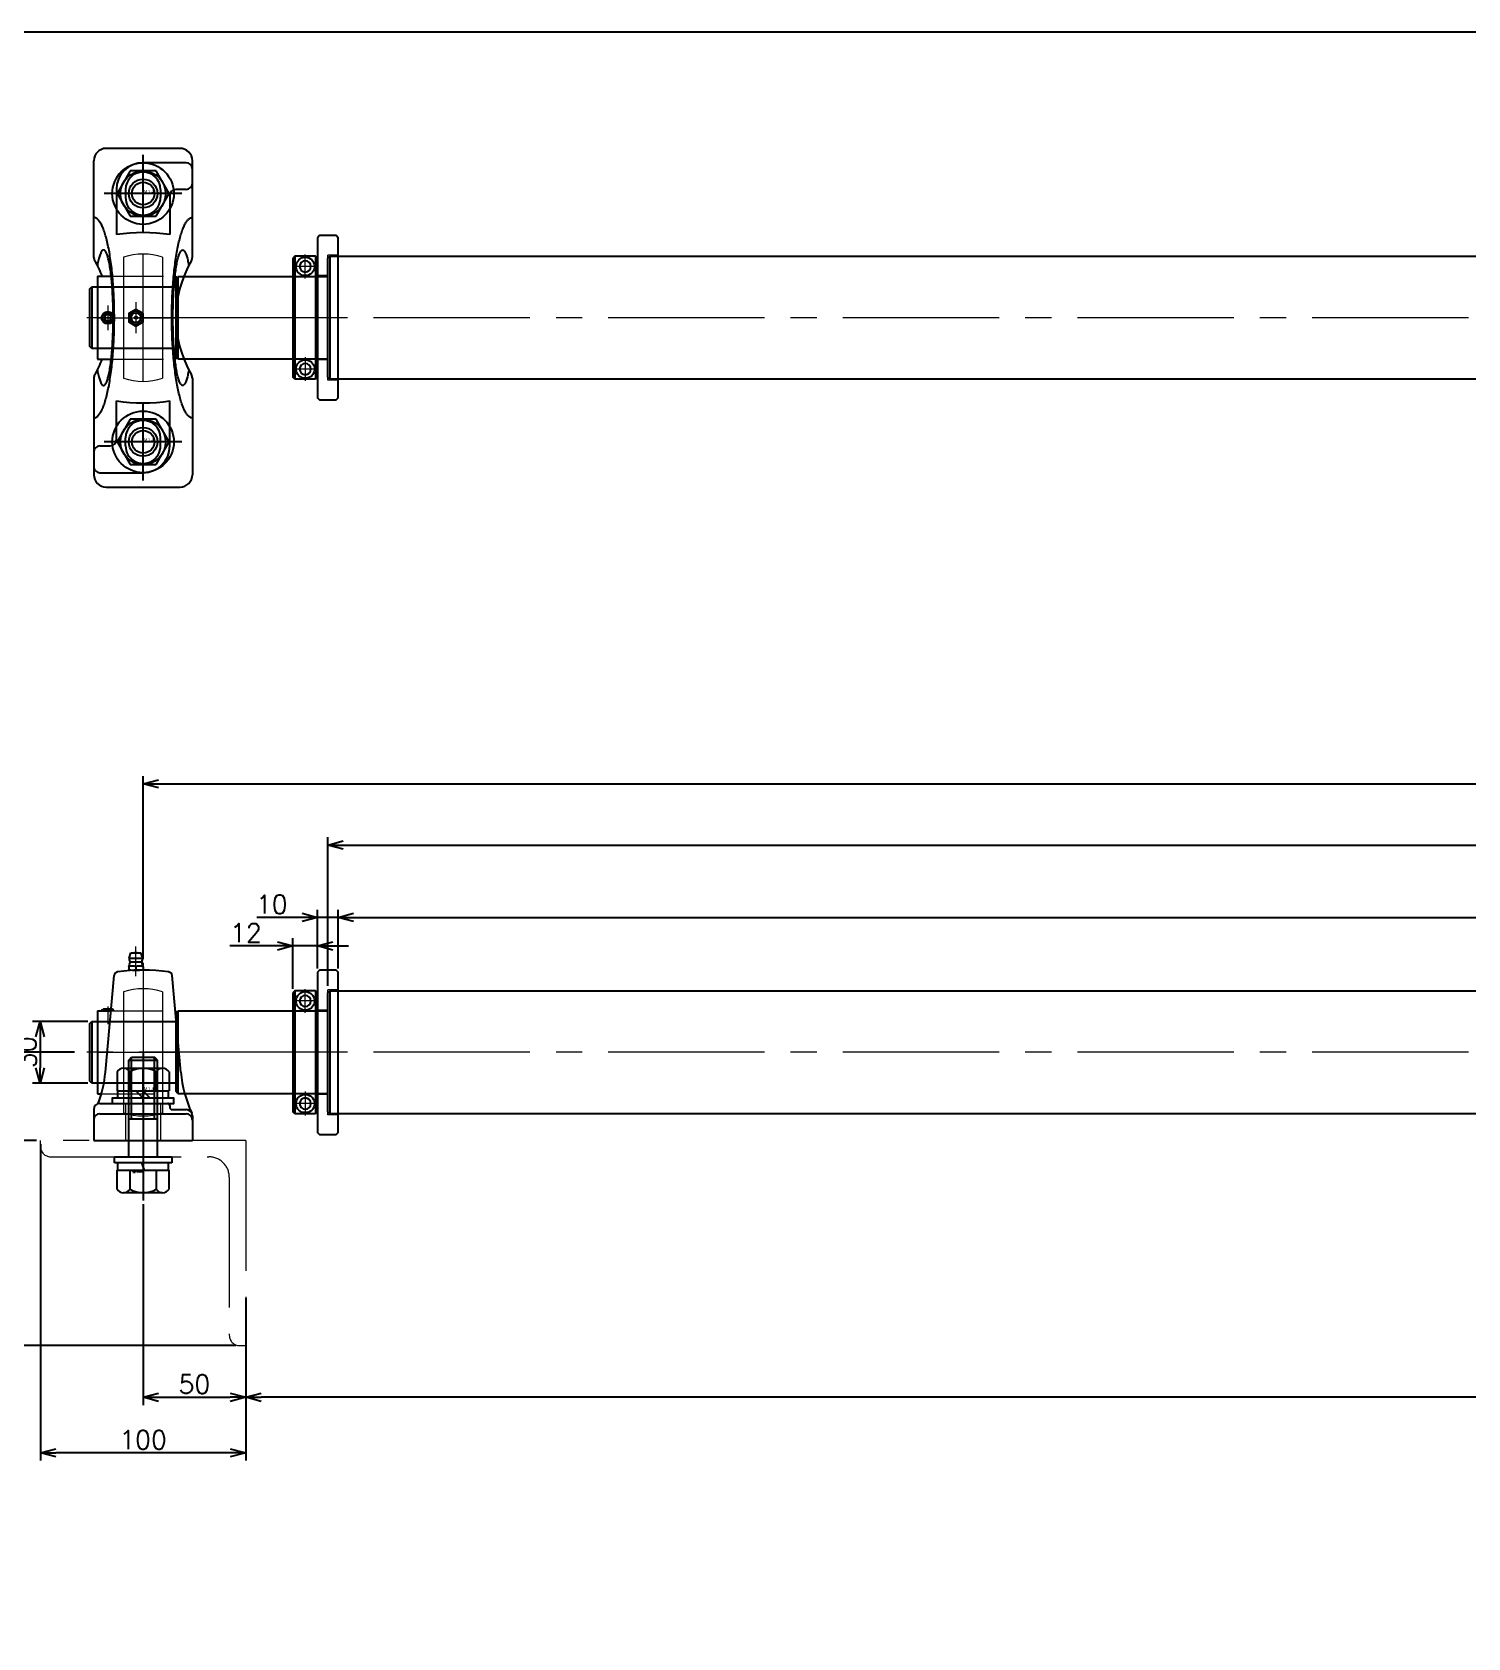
# Model space of a CAD drawing. Header units: millimetres. Extents: x -8731 to 85711, y -14522 to 31379.
# Drawn here: x 37722 to 38421, y -6453 to -5671 of the extents above; entities that cross this region are included whole.
import ezdxf

# ---------------------------------------------------------------- set-up
doc = ezdxf.new("R2010")
doc.units = ezdxf.units.MM
doc.header["$LTSCALE"] = 4
doc.header["$PDMODE"] = 99
doc.header["$PDSIZE"] = 1
for name, pattern in [('CENTER2', [28.575, 19.05, -3.175, 3.175, -3.175]), ('HIDDEN', [9.525, 6.35, -3.175]), ('PHANTOM2', [31.75, 15.875, -3.175, 3.175, -3.175, 3.175, -3.175])]:
    doc.linetypes.add(name, pattern=pattern)
for name, color, linetype, lineweight in [('04_HIDDEN', 2, 'HIDDEN', 13), ('05_CENTER', 4, 'CENTER2', 13), ('06_PHANTOM', 2, 'PHANTOM2', 13), ('08_DIM', 3, 'Continuous', 13)]:
    doc.layers.add(name, color=color, linetype=linetype, lineweight=lineweight)
doc.layers.add('10_DRAFT', color=8, linetype='Continuous', lineweight=0, plot=False)
doc.styles.add('KANJI0', font='txt.shx', dxfattribs={"width": 0.9, "height": 30, "bigfont": 'bigfont'})
doc.styles.add('KSS_TXT', font='txt.shx', dxfattribs={"bigfont": 'extfont2.shx'})
doc.dimstyles.new('KSS_DIM', dxfattribs={"dimscale": 3, "dimtxt": 3, "dimasz": 2.5, "dimexe": 1.25, "dimexo": 0.625, "dimtad": 1, "dimdsep": 46, "dimtxsty": 'KSS_TXT', "dimblk": 'OPEN30', "dimcen": 0, "dimazin": 2, "dimtfac": 0.75, "dimtmove": 0, "dimatfit": 3, "dimldrblk": 'OPEN30', "dimfxl": 1, "dimtolj": 1, "dimarcsym": 0})

# ---------------------------------------------------------------- blocks, each defined once
blk = doc.blocks.new('_Open30')
at = {"color": 0, "linetype": 'ByBlock', "lineweight": -2}
for p, q in [((-1, 0.27), (0, 0)), ((0, 0), (-1, -0.27)), ((0, 0), (-1, 0))]:
    blk.add_line(p, q, dxfattribs=at)
blk = doc.blocks.new('*D1584')
at = {"layer": '08_DIM', "color": 0, "lineweight": -2, "transparency": 16777216}
for p, q in [((37724.26, -6210.65), (37698.3, -6210.65)), ((37702.05, -6218.15), (37702.05, -6303.15)), ((37821.26, -6310.65), (37698.3, -6310.65))]:
    blk.add_line(p, q, dxfattribs=at)
at = {"layer": 'Defpoints', "color": 0, "transparency": 16777216}
for p in [(37726.13, -6210.65), (37702.05, -6310.65), (37823.13, -6310.65)]:
    blk.add_point(p, dxfattribs=at)
at = {"layer": '08_DIM', "color": 0, "lineweight": -2, "transparency": 16777216, "xscale": 7.5, "yscale": 7.5, "zscale": 7.5}
for p, rotation in [((37702.05, -6210.65), 90), ((37702.05, -6310.65), 270)]:
    blk.add_blockref('_Open30', p, dxfattribs=dict(at, rotation=rotation))
at = {"layer": '08_DIM', "color": 0, "transparency": 16777216, "insert": (37695.67, -6260.65), "char_height": 9, "attachment_point": 5, "rotation": 90, "style": 'KSS_TXT'}
blk.add_mtext('\\A1;100', dxfattribs=at)
blk = doc.blocks.new('A$C62180693_1_1_1')
at = {"color": 0}
blk.add_lwpolyline([(10, 39), (10, -39), (9, -40), (1, -40), (0, -39), (0, 39), (1, 40), (9, 40)], close=True, dxfattribs=at)
at = {"layer": '04_HIDDEN'}
for p, q in [((0, 30.5), (5, 30.5)), ((5, -30.5), (5, 30.5)), ((5, 20.5), (10, 20.5)), ((5, -20.5), (10, -20.5)), ((0, -30.5), (5, -30.5))]:
    blk.add_line(p, q, dxfattribs=at)
at = {"layer": '10_DRAFT'}
blk.add_line((0, 0), (10, 0), dxfattribs=at)
blk = doc.blocks.new('A$C10D23A00_1_1_1')
for p, q in [((-959, 30), (-959, -30)), ((-1033, 20), (-1033, -20)), ((-1075, 15), (-1075, -15))]:
    blk.add_line(p, q)
at = {"color": 0}
for p, q in [((-1034, 19), (-1033, 20)), ((-1034, 19), (-1034, -19)), ((-960, 20), (-1033, 20)), ((-1076, 14), (-1075, 15)), ((-1076, -14), (-1076, 14)), ((-1075, 15), (-1034, 15)), ((-1075, -15), (-1076, -14)), ((-1034, -15), (-1075, -15)), ((-1033, -20), (-1034, -19)), ((-1033, -20), (-960, -20))]:
    blk.add_line(p, q, dxfattribs=at)
for points in [[(-959, -30), (-959, -30), (-960, -29), (-960, 29), (-959, 30), (-959, 30)], [(-959, 30), (959, 30)], [(959, -30), (-959, -30)]]:
    blk.add_lwpolyline(points, dxfattribs=at)
at = {"layer": '05_CENTER'}
blk.add_line((1081.54, 0), (-1081.54, 0), dxfattribs=at)
blk = doc.blocks.new('*D1970')
at = {"layer": '08_DIM', "color": 0, "lineweight": -2, "transparency": 16777216}
for p, q in [((37742.72, -6167.75), (37698.3, -6167.75)), ((37702.05, -6175.25), (37702.05, -6203.15)), ((37724.26, -6210.65), (37698.3, -6210.65))]:
    blk.add_line(p, q, dxfattribs=at)
at = {"layer": 'Defpoints', "color": 0, "transparency": 16777216}
for p in [(37744.59, -6167.75), (37702.05, -6210.65), (37726.13, -6210.65)]:
    blk.add_point(p, dxfattribs=at)
at = {"layer": '08_DIM', "color": 0, "lineweight": -2, "transparency": 16777216, "xscale": 7.5, "yscale": 7.5, "zscale": 7.5}
for p, rotation in [((37702.05, -6167.75), 90), ((37702.05, -6210.65), 270)]:
    blk.add_blockref('_Open30', p, dxfattribs=dict(at, rotation=rotation))
at = {"layer": '08_DIM', "color": 0, "transparency": 16777216, "insert": (37695.67, -6189.2), "char_height": 9, "attachment_point": 5, "rotation": 90, "style": 'KSS_TXT'}
blk.add_mtext('\\A1;42.9', dxfattribs=at)
blk = doc.blocks.new('M14Nv_1_1_1')
at = {"color": 0, "linetype": 'CENTER2'}
for p, q in [((0, -18.89), (0, 18.89)), ((18.89, 0), (-18.89, 0))]:
    blk.add_line(p, q, dxfattribs=at)
at = {"color": 0}
for p, q in [((-6.35, 11), (-12.7, 0)), ((6.35, 11), (-6.35, 11)), ((12.7, 0), (6.35, 11)), ((-12.7, 0), (-6.35, -11)), ((6.35, -11), (12.7, 0)), ((-6.35, -11), (6.35, -11))]:
    blk.add_line(p, q, dxfattribs=at)
for radius in [15, 11, 7, 5.5]:
    blk.add_circle((0, 0), radius, dxfattribs=at)
at = {"layer": '10_DRAFT', "ltscale": 3, "style": 'KANJI0', "width": 0.82}
blk.add_text('Ｍ１４', height=1.5, dxfattribs=at).set_placement((0.39, 0.1))
blk = doc.blocks.new('*D1972')
at = {"layer": '08_DIM', "color": 0, "lineweight": -2, "transparency": 16777216}
for p, q in [((37749.26, -6152.75), (37722.22, -6152.75)), ((37725.97, -6160.25), (37725.97, -6175.25)), ((37749.26, -6182.75), (37722.22, -6182.75))]:
    blk.add_line(p, q, dxfattribs=at)
at = {"layer": 'Defpoints', "color": 0, "transparency": 16777216}
for p in [(37751.13, -6152.75), (37725.97, -6182.75), (37751.13, -6182.75)]:
    blk.add_point(p, dxfattribs=at)
at = {"layer": '08_DIM', "color": 0, "lineweight": -2, "transparency": 16777216, "xscale": 7.5, "yscale": 7.5, "zscale": 7.5}
for p, rotation in [((37725.97, -6152.75), 90), ((37725.97, -6182.75), 270)]:
    blk.add_blockref('_Open30', p, dxfattribs=dict(at, rotation=rotation))
at = {"layer": '08_DIM', "color": 0, "transparency": 16777216, "insert": (37719.6, -6167.75), "char_height": 9, "attachment_point": 5, "rotation": 90, "style": 'KSS_TXT'}
blk.add_mtext('\\A1;30', dxfattribs=at)
blk = doc.blocks.new('*D1988')
at = {"layer": '08_DIM', "color": 0, "lineweight": -2, "transparency": 16777216}
for p, q in [((37776.13, -6241.77), (37776.13, -6339.6)), ((37826.13, -6312.52), (37826.13, -6339.6)), ((37783.63, -6335.85), (37818.63, -6335.85))]:
    blk.add_line(p, q, dxfattribs=at)
at = {"layer": 'Defpoints', "color": 0, "transparency": 16777216}
for p in [(37776.13, -6239.89), (37826.13, -6310.65), (37826.13, -6335.85)]:
    blk.add_point(p, dxfattribs=at)
at = {"layer": '08_DIM', "color": 0, "lineweight": -2, "transparency": 16777216, "xscale": 7.5, "yscale": 7.5, "zscale": 7.5, "rotation": 180}
blk.add_blockref('_Open30', (37776.13, -6335.85), dxfattribs=at)
at = {"layer": '08_DIM', "color": 0, "lineweight": -2, "transparency": 16777216, "xscale": 7.5, "yscale": 7.5, "zscale": 7.5}
blk.add_blockref('_Open30', (37826.13, -6335.85), dxfattribs=at)
at = {"layer": '08_DIM', "color": 0, "transparency": 16777216, "insert": (37801.13, -6329.47), "char_height": 9, "attachment_point": 5, "style": 'KSS_TXT'}
blk.add_mtext('\\A1;50', dxfattribs=at)
blk = doc.blocks.new('*D1989')
at = {"layer": '08_DIM', "color": 0, "lineweight": -2, "transparency": 16777216}
for p, q in [((37726.13, -6212.52), (37726.13, -6366.65)), ((37826.13, -6312.52), (37826.13, -6366.65)), ((37818.63, -6362.9), (37733.63, -6362.9))]:
    blk.add_line(p, q, dxfattribs=at)
at = {"layer": 'Defpoints', "color": 0, "transparency": 16777216}
for p in [(37726.13, -6210.65), (37826.13, -6310.65), (37726.13, -6362.9)]:
    blk.add_point(p, dxfattribs=at)
at = {"layer": '08_DIM', "color": 0, "lineweight": -2, "transparency": 16777216, "xscale": 7.5, "yscale": 7.5, "zscale": 7.5, "rotation": 180}
blk.add_blockref('_Open30', (37726.13, -6362.9), dxfattribs=at)
at = {"layer": '08_DIM', "color": 0, "lineweight": -2, "transparency": 16777216, "xscale": 7.5, "yscale": 7.5, "zscale": 7.5}
blk.add_blockref('_Open30', (37826.13, -6362.9), dxfattribs=at)
at = {"layer": '08_DIM', "color": 0, "transparency": 16777216, "insert": (37776.13, -6356.53), "char_height": 9, "attachment_point": 5, "style": 'KSS_TXT'}
blk.add_mtext('\\A1;100', dxfattribs=at)
blk = doc.blocks.new('*D1990')
at = {"layer": '08_DIM', "color": 0, "lineweight": -2, "transparency": 16777216}
for p, q in [((37826.13, -6287.52), (37826.13, -6339.6)), ((39826.13, -6312.52), (39826.13, -6339.6)), ((39818.63, -6335.85), (37833.63, -6335.85))]:
    blk.add_line(p, q, dxfattribs=at)
at = {"layer": 'Defpoints', "color": 0, "transparency": 16777216}
for p in [(37826.13, -6285.65), (39826.13, -6310.65), (37826.13, -6335.85)]:
    blk.add_point(p, dxfattribs=at)
at = {"layer": '08_DIM', "color": 0, "lineweight": -2, "transparency": 16777216, "xscale": 7.5, "yscale": 7.5, "zscale": 7.5, "rotation": 180}
blk.add_blockref('_Open30', (37826.13, -6335.85), dxfattribs=at)
at = {"layer": '08_DIM', "color": 0, "lineweight": -2, "transparency": 16777216, "xscale": 7.5, "yscale": 7.5, "zscale": 7.5}
blk.add_blockref('_Open30', (39826.13, -6335.85), dxfattribs=at)
at = {"layer": '08_DIM', "color": 0, "transparency": 16777216, "insert": (38826.13, -6329.48), "char_height": 9, "attachment_point": 5, "style": 'KSS_TXT'}
blk.add_mtext('\\A1;2000', dxfattribs=at)
blk = doc.blocks.new('*D1991')
at = {"layer": '08_DIM', "color": 0, "lineweight": -2, "transparency": 16777216}
for p, q in [((37776.13, -6122.35), (37776.13, -6033.18)), ((37783.63, -6036.93), (39868.63, -6036.93)), ((39876.13, -6122.35), (39876.13, -6033.18))]:
    blk.add_line(p, q, dxfattribs=at)
at = {"layer": 'Defpoints', "color": 0, "transparency": 16777216}
for p in [(39876.13, -6036.93), (37776.13, -6124.22), (39876.13, -6124.22)]:
    blk.add_point(p, dxfattribs=at)
at = {"layer": '08_DIM', "color": 0, "lineweight": -2, "transparency": 16777216, "xscale": 7.5, "yscale": 7.5, "zscale": 7.5, "rotation": 180}
blk.add_blockref('_Open30', (37776.13, -6036.93), dxfattribs=at)
at = {"layer": '08_DIM', "color": 0, "lineweight": -2, "transparency": 16777216, "xscale": 7.5, "yscale": 7.5, "zscale": 7.5}
blk.add_blockref('_Open30', (39876.13, -6036.93), dxfattribs=at)
at = {"layer": '08_DIM', "color": 0, "transparency": 16777216, "insert": (38826.13, -6030.55), "char_height": 9, "attachment_point": 5, "style": 'KSS_TXT'}
blk.add_mtext('\\A1;2100', dxfattribs=at)
blk = doc.blocks.new('*D1992')
at = {"layer": '08_DIM', "color": 0, "lineweight": -2, "transparency": 16777216}
for p, q in [((37866.13, -6135.37), (37866.13, -6062.99)), ((39786.13, -6135.37), (39786.13, -6062.99)), ((37873.63, -6066.74), (39778.63, -6066.74))]:
    blk.add_line(p, q, dxfattribs=at)
at = {"layer": 'Defpoints', "color": 0, "transparency": 16777216}
for p in [(39786.13, -6066.74), (37866.13, -6137.25), (39786.13, -6137.25)]:
    blk.add_point(p, dxfattribs=at)
at = {"layer": '08_DIM', "color": 0, "lineweight": -2, "transparency": 16777216, "xscale": 7.5, "yscale": 7.5, "zscale": 7.5, "rotation": 180}
blk.add_blockref('_Open30', (37866.13, -6066.74), dxfattribs=at)
at = {"layer": '08_DIM', "color": 0, "lineweight": -2, "transparency": 16777216, "xscale": 7.5, "yscale": 7.5, "zscale": 7.5}
blk.add_blockref('_Open30', (39786.13, -6066.74), dxfattribs=at)
at = {"layer": '08_DIM', "color": 0, "transparency": 16777216, "insert": (38826.13, -6060.37), "char_height": 9, "attachment_point": 5, "style": 'KSS_TXT'}
blk.add_mtext('\\A1;1920', dxfattribs=at)
blk = doc.blocks.new('*D1993')
at = {"layer": '08_DIM', "color": 0, "lineweight": -2, "transparency": 16777216}
for p, q in [((37841.63, -6115.93), (37818.38, -6115.93)), ((37849.13, -6136.87), (37849.13, -6112.18)), ((37861.13, -6115.93), (37849.13, -6115.93)), ((37861.13, -6126.87), (37861.13, -6112.18)), ((37868.63, -6115.93), (37876.13, -6115.93))]:
    blk.add_line(p, q, dxfattribs=at)
at = {"layer": 'Defpoints', "color": 0, "transparency": 16777216}
for p in [(37849.13, -6115.93), (37861.13, -6128.75), (37849.13, -6138.75)]:
    blk.add_point(p, dxfattribs=at)
at = {"layer": '08_DIM', "color": 0, "lineweight": -2, "transparency": 16777216, "xscale": 7.5, "yscale": 7.5, "zscale": 7.5}
blk.add_blockref('_Open30', (37849.13, -6115.93), dxfattribs=at)
at = {"layer": '08_DIM', "color": 0, "lineweight": -2, "transparency": 16777216, "xscale": 7.5, "yscale": 7.5, "zscale": 7.5, "rotation": 180}
blk.add_blockref('_Open30', (37861.13, -6115.93), dxfattribs=at)
at = {"layer": '08_DIM', "color": 0, "transparency": 16777216, "insert": (37826.26, -6109.55), "char_height": 9, "attachment_point": 5, "style": 'KSS_TXT'}
blk.add_mtext('\\A1;12', dxfattribs=at)
blk = doc.blocks.new('*D1994')
at = {"layer": '08_DIM', "color": 0, "lineweight": -2, "transparency": 16777216}
for p, q in [((37853.63, -6102.02), (37831.51, -6102.02)), ((37861.13, -6126.87), (37861.13, -6098.27)), ((37871.13, -6102.02), (37861.13, -6102.02)), ((37871.13, -6126.87), (37871.13, -6098.27)), ((37878.63, -6102.02), (37886.13, -6102.02))]:
    blk.add_line(p, q, dxfattribs=at)
at = {"layer": 'Defpoints', "color": 0, "transparency": 16777216}
for p in [(37861.13, -6102.02), (37861.13, -6128.75), (37871.13, -6128.75)]:
    blk.add_point(p, dxfattribs=at)
at = {"layer": '08_DIM', "color": 0, "lineweight": -2, "transparency": 16777216, "xscale": 7.5, "yscale": 7.5, "zscale": 7.5}
blk.add_blockref('_Open30', (37861.13, -6102.02), dxfattribs=at)
at = {"layer": '08_DIM', "color": 0, "lineweight": -2, "transparency": 16777216, "xscale": 7.5, "yscale": 7.5, "zscale": 7.5, "rotation": 180}
blk.add_blockref('_Open30', (37871.13, -6102.02), dxfattribs=at)
at = {"layer": '08_DIM', "color": 0, "transparency": 16777216, "insert": (37838.82, -6095.65), "char_height": 9, "attachment_point": 5, "style": 'KSS_TXT'}
blk.add_mtext('\\A1;10', dxfattribs=at)
blk = doc.blocks.new('*D1995')
at = {"layer": '08_DIM', "color": 0, "lineweight": -2, "transparency": 16777216}
for p, q in [((37871.13, -6126.87), (37871.13, -6098.27)), ((37878.63, -6102.02), (39773.63, -6102.02)), ((39781.13, -6126.87), (39781.13, -6098.27))]:
    blk.add_line(p, q, dxfattribs=at)
at = {"layer": 'Defpoints', "color": 0, "transparency": 16777216}
for p in [(39781.13, -6102.02), (37871.13, -6128.75), (39781.13, -6128.75)]:
    blk.add_point(p, dxfattribs=at)
at = {"layer": '08_DIM', "color": 0, "lineweight": -2, "transparency": 16777216, "xscale": 7.5, "yscale": 7.5, "zscale": 7.5, "rotation": 180}
blk.add_blockref('_Open30', (37871.13, -6102.02), dxfattribs=at)
at = {"layer": '08_DIM', "color": 0, "lineweight": -2, "transparency": 16777216, "xscale": 7.5, "yscale": 7.5, "zscale": 7.5}
blk.add_blockref('_Open30', (39781.13, -6102.02), dxfattribs=at)
at = {"layer": '08_DIM', "color": 0, "transparency": 16777216, "insert": (38826.13, -6095.65), "char_height": 9, "attachment_point": 5, "style": 'KSS_TXT'}
blk.add_mtext('\\A1;1910', dxfattribs=at)
blk = doc.blocks.new('MUCAP206Jb_1_1_1')
at = {"color": 0}
for p, q in [((-6.8, 88.73), (-5.9, 91.43)), ((-6.8, 88.73), (-0.2, 88.73)), ((-6.3, 86.98), (-0.7, 86.98)), ((-5.9, 91.43), (-1.1, 91.43)), ((-0.2, 88.73), (-1.1, 91.43)), ((-18.37, 33.2), (-14.14, 80.26)), ((-7, 84.56), (-7, 83.3)), ((-5.25, 82.93), (-1.75, 82.93)), ((-3.5, 84.56), (-3.5, 83.3)), ((0, 84.56), (0, 83.3)), ((18.37, 33.2), (14.14, 80.26)), ((-22.2, 63.15), (-22.2, 22.65)), ((-22.2, 63.15), (-15.68, 63.15)), ((-20.2, 63.4), (-19.33, 63.9)), ((-14.2, 63.4), (-20.2, 63.4)), ((-20.2, 63.15), (-20.2, 63.4)), ((-19.65, 63.15), (-19.65, 63.72)), ((-15.07, 63.9), (-19.33, 63.9)), ((-14.2, 63.4), (-15.07, 63.9)), ((-14.75, 63.15), (-14.75, 63.72)), ((-14.2, 63.15), (-14.2, 63.4)), ((15.68, 63.15), (15.9, 63.15)), ((15.9, 63.15), (15.9, 60.65)), ((-22.2, 22.65), (-20.27, 22.65)), ((-21, 18), (12, 18)), ((13, 17), (13, 16)), ((-24, 15), (-24, 0)), ((-21, 13), (21, 13)), ((14, 15), (21, 15)), ((24, 12), (24, 0)), ((-24, 0), (24, 0))]:
    blk.add_line(p, q, dxfattribs=at)
for centre, radius, start, end in [((-12.29, 87.35), 6, 332.37229, 353.89834), ((-3.5, 88.73), 3.3, 180, 208.06161), ((-7.12, 86.8), 0.8, 353.89834, 28.06161), ((-3.5, 89.94), 1.59, 69.55499, 110.44501), ((0.12, 86.8), 0.8, 151.93839, 186.10166), ((5.29, 87.35), 6, 186.10166, 207.62771), ((-3.5, 88.73), 3.3, 331.93839, 0), ((-12.15, 80.08), 2, 98.6248, 174.86827), ((0, 0), 83, 81.3752, 98.6248), ((-5.25, 80.61), 4.32, 66.10224, 113.89776), ((-5.25, 87.25), 4.32, 246.10224, 293.89776), ((-1.75, 80.61), 4.32, 66.10224, 113.89776), ((-1.75, 87.25), 4.32, 246.10224, 293.89776), ((12.15, 80.08), 2, 5.13173, 81.3752), ((-78.13, 38.57), 60, 339.84489, 354.86827), ((78.13, 38.57), 60, 185.13173, 204.94017), ((-21, 15), 3, 90, 180), ((12, 17), 1, 0, 90), ((14, 16), 1, 180, 270), ((-21, 10), 3, 90, 180), ((21, 12), 3, 0, 90), ((21, 10), 3, 0, 90)]:
    blk.add_arc(centre, radius, start, end, dxfattribs=at)
at = {"layer": '04_HIDDEN', "color": 0}
for p, q in [((-15.68, 63.15), (15.68, 63.15)), ((-22.2, 57.9), (15.9, 57.9)), ((15.9, 60.65), (15.9, 22.65)), ((-22.2, 27.9), (15.9, 27.9)), ((-20.27, 22.65), (15.9, 22.65)), ((-8.5, 18), (-8.5, 0)), ((8.5, 18), (8.5, 0))]:
    blk.add_line(p, q, dxfattribs=at)
at = {"layer": '05_CENTER', "color": 0}
for p, q in [((-3.5, 79.92), (-3.5, 94.53)), ((0, 86.42), (0, 0)), ((-17.2, 65.24), (-17.2, 56.57))]:
    blk.add_line(p, q, dxfattribs=at)
at = {"layer": '10_DRAFT'}
for p, q in [((-9.5, 72.41), (-9.5, 13.39)), ((9.5, 72.41), (9.5, 13.39)), ((-22.2, 42.9), (15.9, 42.9))]:
    blk.add_line(p, q, dxfattribs=at)
for start, end in [(72.15448, 107.84552), (252.15448, 287.84552)]:
    blk.add_arc((0, 42.9), 31, start, end, dxfattribs=at)
blk = doc.blocks.new('MUCAP206Jc_1_1_1')
at = {"color": 0}
for p, q in [((-29.39, 24), (-76.5, 24)), ((29.39, 24), (76.5, 24)), ((-82.5, 18), (-82.5, -18)), ((-75.5, 21), (-75.5, 0)), ((-62.5, 21), (-62.5, 16)), ((-20.25, 15.9), (20.25, 15.9)), ((-20.25, 15.53), (-20.25, 15.9)), ((20.25, 15.53), (20.25, 15.9)), ((82.5, -18), (82.5, 18)), ((-62.5, 8.5), (-58.5, 8.5)), ((-59.5, 13), (-40.48, 13)), ((62.5, 13), (40.48, 13)), ((62.5, 8.5), (58.5, 8.5)), ((75.5, -21), (75.5, 0)), ((-62.5, -8.5), (-58.5, -8.5)), ((-62.5, -13), (-40.48, -13)), ((-20.25, -22.2), (-20.25, -15.53)), ((20.25, -22.2), (20.25, -15.53)), ((59.5, -13), (40.48, -13)), ((62.5, -8.5), (58.5, -8.5)), ((-20.25, -22.2), (20.25, -22.2)), ((62.5, -21), (62.5, -16)), ((-29.39, -24), (-76.5, -24)), ((29.39, -24), (76.5, -24))]:
    blk.add_line(p, q, dxfattribs=at)
for points in [[(-2.02, 0), (-4.04, -3.5), (-2.02, -7), (2.02, -7), (4.04, -3.5), (2.02, 0)], [(-0.87, -15.7), (-1.73, -17.2), (-0.87, -18.7), (0.87, -18.7), (1.73, -17.2), (0.87, -15.7)]]:
    blk.add_lwpolyline(points, close=True, dxfattribs=at)
for points in [[(48.83, 24, 0), (48.82, 23.75, 0), (48.77, 23.51, 0), (48.7, 23.26, 0), (48.6, 23.02, 0), (48.46, 22.78, 0), (48.3, 22.53, 0), (48.11, 22.29, 0), (47.89, 22.05, 0), (47.64, 21.81, 0), (47.37, 21.57, 0), (47.06, 21.33, 0), (46.73, 21.1, 0), (46.37, 20.86, 0), (45.98, 20.63, 0), (45.56, 20.4, 0), (45.11, 20.17, 0), (44.64, 19.95, 0), (44.14, 19.72, 0), (43.62, 19.5, 0), (43.07, 19.29, 0), (42.49, 19.07, 0), (41.88, 18.86, 0), (41.26, 18.65, 0), (40.6, 18.44, 0), (39.92, 18.24, 0), (39.22, 18.04, 0), (38.5, 17.85, 0), (37.75, 17.66, 0), (36.98, 17.47, 0), (36.18, 17.28, 0), (35.37, 17.11, 0), (34.53, 16.93, 0), (33.67, 16.76, 0), (32.79, 16.59, 0), (31.9, 16.43, 0), (30.98, 16.27, 0), (30.04, 16.12, 0), (29.09, 15.97, 0), (28.12, 15.82, 0), (27.13, 15.68, 0), (26.12, 15.55, 0), (25.1, 15.42, 0), (24.07, 15.3, 0), (23.02, 15.18, 0), (21.96, 15.07, 0), (20.88, 14.96, 0), (19.79, 14.86, 0), (18.69, 14.76, 0), (17.57, 14.67, 0), (16.45, 14.58, 0), (15.32, 14.51, 0), (14.17, 14.43, 0), (13.02, 14.36, 0), (11.87, 14.3, 0), (10.7, 14.24, 0), (9.53, 14.19, 0), (8.35, 14.15, 0), (7.17, 14.11, 0), (5.98, 14.07, 0), (4.79, 14.05, 0), (3.59, 14.03, 0), (2.4, 14.01, 0), (1.2, 14, 0), (0, 14, 0), (-1.2, 14, 0), (-2.4, 14.01, 0), (-3.59, 14.03, 0), (-4.79, 14.05, 0), (-5.98, 14.07, 0), (-7.17, 14.11, 0), (-8.35, 14.15, 0), (-9.53, 14.19, 0), (-10.7, 14.24, 0), (-11.87, 14.3, 0), (-13.02, 14.36, 0), (-14.17, 14.43, 0), (-15.32, 14.51, 0), (-16.45, 14.58, 0), (-17.57, 14.67, 0), (-18.69, 14.76, 0), (-19.79, 14.86, 0), (-20.88, 14.96, 0), (-21.96, 15.07, 0), (-23.02, 15.18, 0), (-24.07, 15.3, 0), (-25.1, 15.42, 0), (-26.12, 15.55, 0), (-27.13, 15.68, 0), (-28.12, 15.82, 0), (-29.09, 15.97, 0), (-30.04, 16.12, 0), (-30.98, 16.27, 0), (-31.9, 16.43, 0), (-32.79, 16.59, 0), (-33.67, 16.76, 0), (-34.53, 16.93, 0), (-35.37, 17.11, 0), (-36.18, 17.28, 0), (-36.98, 17.47, 0), (-37.75, 17.66, 0), (-38.5, 17.85, 0), (-39.22, 18.04, 0), (-39.92, 18.24, 0), (-40.6, 18.44, 0), (-41.26, 18.65, 0), (-41.88, 18.86, 0), (-42.49, 19.07, 0), (-43.07, 19.29, 0), (-43.62, 19.5, 0), (-44.14, 19.72, 0), (-44.64, 19.95, 0), (-45.11, 20.17, 0), (-45.56, 20.4, 0), (-45.98, 20.63, 0), (-46.37, 20.86, 0), (-46.73, 21.1, 0), (-47.06, 21.33, 0), (-47.37, 21.57, 0), (-47.64, 21.81, 0), (-47.89, 22.05, 0), (-48.11, 22.29, 0), (-48.3, 22.53, 0), (-48.46, 22.78, 0), (-48.6, 23.02, 0), (-48.7, 23.26, 0), (-48.77, 23.51, 0), (-48.82, 23.75, 0), (-48.83, 24, 0)], [(25.5, 22.27, 0), (26.23, 22.14, 0), (26.92, 22, 0), (27.57, 21.87, 0), (28.2, 21.73, 0), (28.78, 21.58, 0), (29.33, 21.43, 0), (29.85, 21.28, 0), (30.33, 21.13, 0), (30.77, 20.98, 0), (31.17, 20.82, 0), (31.53, 20.66, 0), (31.86, 20.5, 0), (32.14, 20.34, 0), (32.38, 20.18, 0), (32.59, 20.01, 0), (32.75, 19.85, 0), (32.87, 19.68, 0), (32.95, 19.51, 0), (33, 19.35, 0), (32.99, 19.18, 0), (32.95, 19.01, 0), (32.87, 18.85, 0), (32.75, 18.68, 0), (32.58, 18.51, 0), (32.38, 18.35, 0), (32.13, 18.19, 0), (31.85, 18.02, 0), (31.52, 17.86, 0), (31.16, 17.7, 0), (30.75, 17.55, 0), (30.31, 17.39, 0), (29.83, 17.24, 0), (29.32, 17.09, 0), (28.76, 16.94, 0), (28.18, 16.8, 0), (27.55, 16.66, 0), (26.89, 16.52, 0), (26.2, 16.39, 0), (25.48, 16.26, 0), (24.72, 16.13, 0), (23.94, 16.01, 0), (23.12, 15.89, 0), (22.28, 15.77, 0), (21.4, 15.66, 0), (20.5, 15.56, 0), (19.58, 15.45, 0), (18.63, 15.36, 0), (17.66, 15.27, 0), (16.66, 15.18, 0), (15.65, 15.1, 0), (14.61, 15.02, 0), (13.56, 14.95, 0), (12.49, 14.88, 0), (11.4, 14.82, 0), (10.3, 14.77, 0), (9.19, 14.72, 0), (8.07, 14.67, 0), (6.93, 14.64, 0), (5.79, 14.6, 0), (4.64, 14.58, 0), (3.49, 14.56, 0), (2.33, 14.54, 0), (1.16, 14.53, 0), (0, 14.53, 0), (-1.16, 14.53, 0), (-2.33, 14.54, 0), (-3.49, 14.56, 0), (-4.64, 14.58, 0), (-5.79, 14.6, 0), (-6.93, 14.64, 0), (-8.07, 14.67, 0), (-9.19, 14.72, 0), (-10.3, 14.77, 0), (-11.4, 14.82, 0), (-12.49, 14.88, 0), (-13.56, 14.95, 0), (-14.61, 15.02, 0), (-15.65, 15.1, 0), (-16.66, 15.18, 0), (-17.66, 15.27, 0), (-18.63, 15.36, 0), (-19.58, 15.45, 0), (-20.5, 15.56, 0), (-21.4, 15.66, 0), (-22.28, 15.77, 0), (-23.12, 15.89, 0), (-23.94, 16.01, 0), (-24.72, 16.13, 0), (-25.48, 16.26, 0), (-26.2, 16.39, 0), (-26.89, 16.52, 0), (-27.55, 16.66, 0), (-28.18, 16.8, 0), (-28.76, 16.94, 0), (-29.32, 17.09, 0), (-29.83, 17.24, 0), (-30.31, 17.39, 0), (-30.75, 17.55, 0), (-31.16, 17.7, 0), (-31.52, 17.86, 0), (-31.85, 18.02, 0), (-32.13, 18.19, 0), (-32.38, 18.35, 0), (-32.58, 18.51, 0), (-32.75, 18.68, 0), (-32.87, 18.85, 0), (-32.95, 19.01, 0), (-32.99, 19.18, 0), (-33, 19.35, 0), (-32.95, 19.51, 0), (-32.87, 19.68, 0), (-32.75, 19.85, 0), (-32.59, 20.01, 0), (-32.38, 20.18, 0), (-32.14, 20.34, 0), (-31.86, 20.5, 0), (-31.53, 20.66, 0), (-31.17, 20.82, 0), (-30.77, 20.98, 0), (-30.33, 21.13, 0), (-29.85, 21.28, 0), (-29.33, 21.43, 0), (-28.78, 21.58, 0), (-28.2, 21.73, 0), (-27.57, 21.87, 0), (-26.92, 22, 0), (-26.23, 22.14, 0), (-25.5, 22.27, 0)], [(48.83, -24, 0), (48.82, -23.75, 0), (48.77, -23.51, 0), (48.7, -23.26, 0), (48.6, -23.02, 0), (48.46, -22.78, 0), (48.3, -22.53, 0), (48.11, -22.29, 0), (47.89, -22.05, 0), (47.64, -21.81, 0), (47.37, -21.57, 0), (47.06, -21.33, 0), (46.73, -21.1, 0), (46.37, -20.86, 0), (45.98, -20.63, 0), (45.56, -20.4, 0), (45.11, -20.17, 0), (44.64, -19.95, 0), (44.14, -19.72, 0), (43.62, -19.5, 0), (43.07, -19.29, 0), (42.49, -19.07, 0), (41.88, -18.86, 0), (41.26, -18.65, 0), (40.6, -18.44, 0), (39.92, -18.24, 0), (39.22, -18.04, 0), (38.5, -17.85, 0), (37.75, -17.66, 0), (36.98, -17.47, 0), (36.18, -17.28, 0), (35.37, -17.11, 0), (34.53, -16.93, 0), (33.67, -16.76, 0), (32.79, -16.59, 0), (31.9, -16.43, 0), (30.98, -16.27, 0), (30.04, -16.12, 0), (29.09, -15.97, 0), (28.12, -15.82, 0), (27.13, -15.69, 0), (26.12, -15.55, 0), (25.1, -15.42, 0), (24.07, -15.3, 0), (23.02, -15.18, 0), (21.96, -15.07, 0), (20.88, -14.96, 0), (19.79, -14.86, 0), (18.69, -14.76, 0), (17.57, -14.67, 0), (16.45, -14.59, 0), (15.32, -14.51, 0), (14.17, -14.43, 0), (13.02, -14.36, 0), (11.87, -14.3, 0), (10.7, -14.24, 0), (9.53, -14.19, 0), (8.35, -14.15, 0), (7.17, -14.11, 0), (5.98, -14.08, 0), (4.79, -14.05, 0), (3.59, -14.03, 0), (2.4, -14.01, 0), (1.2, -14, 0), (0, -14, 0), (-1.2, -14, 0), (-2.4, -14.01, 0), (-3.59, -14.03, 0), (-4.79, -14.05, 0), (-5.98, -14.08, 0), (-7.17, -14.11, 0), (-8.35, -14.15, 0), (-9.53, -14.19, 0), (-10.7, -14.24, 0), (-11.87, -14.3, 0), (-13.02, -14.36, 0), (-14.17, -14.43, 0), (-15.32, -14.51, 0), (-16.45, -14.59, 0), (-17.57, -14.67, 0), (-18.69, -14.76, 0), (-19.79, -14.86, 0), (-20.88, -14.96, 0), (-21.96, -15.07, 0), (-23.02, -15.18, 0), (-24.07, -15.3, 0), (-25.1, -15.42, 0), (-26.12, -15.55, 0), (-27.13, -15.69, 0), (-28.12, -15.82, 0), (-29.09, -15.97, 0), (-30.04, -16.12, 0), (-30.98, -16.27, 0), (-31.9, -16.43, 0), (-32.79, -16.59, 0), (-33.67, -16.76, 0), (-34.53, -16.93, 0), (-35.37, -17.11, 0), (-36.18, -17.28, 0), (-36.98, -17.47, 0), (-37.75, -17.66, 0), (-38.5, -17.85, 0), (-39.22, -18.04, 0), (-39.92, -18.24, 0), (-40.6, -18.44, 0), (-41.26, -18.65, 0), (-41.88, -18.86, 0), (-42.49, -19.07, 0), (-43.07, -19.29, 0), (-43.62, -19.5, 0), (-44.14, -19.72, 0), (-44.64, -19.95, 0), (-45.11, -20.17, 0), (-45.56, -20.4, 0), (-45.98, -20.63, 0), (-46.37, -20.86, 0), (-46.73, -21.1, 0), (-47.06, -21.33, 0), (-47.37, -21.57, 0), (-47.64, -21.81, 0), (-47.89, -22.05, 0), (-48.11, -22.29, 0), (-48.3, -22.53, 0), (-48.46, -22.78, 0), (-48.6, -23.02, 0), (-48.7, -23.26, 0), (-48.77, -23.51, 0), (-48.82, -23.75, 0), (-48.83, -24, 0)], [(25.5, -22.27, 0), (26.23, -22.14, 0), (26.92, -22, 0), (27.57, -21.87, 0), (28.2, -21.73, 0), (28.78, -21.58, 0), (29.33, -21.43, 0), (29.85, -21.28, 0), (30.33, -21.13, 0), (30.77, -20.98, 0), (31.17, -20.82, 0), (31.53, -20.66, 0), (31.86, -20.5, 0), (32.14, -20.34, 0), (32.38, -20.18, 0), (32.59, -20.01, 0), (32.75, -19.85, 0), (32.87, -19.68, 0), (32.95, -19.51, 0), (33, -19.35, 0), (32.99, -19.18, 0), (32.95, -19.01, 0), (32.87, -18.85, 0), (32.75, -18.68, 0), (32.58, -18.51, 0), (32.38, -18.35, 0), (32.13, -18.19, 0), (31.85, -18.02, 0), (31.52, -17.86, 0), (31.16, -17.71, 0), (30.75, -17.55, 0), (30.31, -17.39, 0), (29.83, -17.24, 0), (29.32, -17.09, 0), (28.76, -16.95, 0), (28.18, -16.8, 0), (27.55, -16.66, 0), (26.89, -16.52, 0), (26.2, -16.39, 0), (25.48, -16.26, 0), (24.72, -16.13, 0), (23.94, -16.01, 0), (23.12, -15.89, 0), (22.28, -15.77, 0), (21.4, -15.66, 0), (20.5, -15.56, 0), (19.58, -15.45, 0), (18.63, -15.36, 0), (17.66, -15.27, 0), (16.66, -15.18, 0), (15.65, -15.1, 0), (14.61, -15.02, 0), (13.56, -14.95, 0), (12.49, -14.88, 0), (11.4, -14.82, 0), (10.3, -14.77, 0), (9.19, -14.72, 0), (8.07, -14.68, 0), (6.93, -14.64, 0), (5.79, -14.6, 0), (4.64, -14.58, 0), (3.49, -14.56, 0), (2.33, -14.54, 0), (1.16, -14.53, 0), (0, -14.53, 0), (-1.16, -14.53, 0), (-2.33, -14.54, 0), (-3.49, -14.56, 0), (-4.64, -14.58, 0), (-5.79, -14.6, 0), (-6.93, -14.64, 0), (-8.07, -14.68, 0), (-9.19, -14.72, 0), (-10.3, -14.77, 0), (-11.4, -14.82, 0), (-12.49, -14.88, 0), (-13.56, -14.95, 0), (-14.61, -15.02, 0), (-15.65, -15.1, 0), (-16.66, -15.18, 0), (-17.66, -15.27, 0), (-18.63, -15.36, 0), (-19.58, -15.45, 0), (-20.5, -15.56, 0), (-21.4, -15.66, 0), (-22.28, -15.77, 0), (-23.12, -15.89, 0), (-23.94, -16.01, 0), (-24.72, -16.13, 0), (-25.48, -16.26, 0), (-26.2, -16.39, 0), (-26.89, -16.52, 0), (-27.55, -16.66, 0), (-28.18, -16.8, 0), (-28.76, -16.95, 0), (-29.32, -17.09, 0), (-29.83, -17.24, 0), (-30.31, -17.39, 0), (-30.75, -17.55, 0), (-31.16, -17.71, 0), (-31.52, -17.86, 0), (-31.85, -18.02, 0), (-32.13, -18.19, 0), (-32.38, -18.35, 0), (-32.58, -18.51, 0), (-32.75, -18.68, 0), (-32.87, -18.85, 0), (-32.95, -19.01, 0), (-32.99, -19.18, 0), (-33, -19.35, 0), (-32.95, -19.51, 0), (-32.87, -19.68, 0), (-32.75, -19.85, 0), (-32.59, -20.01, 0), (-32.38, -20.18, 0), (-32.14, -20.34, 0), (-31.86, -20.5, 0), (-31.53, -20.66, 0), (-31.17, -20.82, 0), (-30.77, -20.98, 0), (-30.33, -21.13, 0), (-29.85, -21.28, 0), (-29.33, -21.43, 0), (-28.78, -21.58, 0), (-28.2, -21.73, 0), (-27.57, -21.87, 0), (-26.92, -22, 0), (-26.23, -22.14, 0), (-25.5, -22.27, 0)]]:
    blk.add_polyline3d(points, dxfattribs=at)
for centre, radius in [((0, -3.5), 3.3), ((0, -3.5), 2.4), ((0, -3.5), 0.555), ((0, -17.2), 3), ((0, -17.2), 2.45)]:
    blk.add_circle(centre, radius, dxfattribs=at)
for centre, radius, start, end in [((-76.5, 18), 6, 90, 180), ((-72.5, 21), 3, 90, 180), ((-65.5, 21), 3, 0, 90), ((-29.39, 21), 3, 59.54969, 90), ((0, 71), 55, 239.54969, 300.45031), ((29.39, 21), 3, 90, 120.45031), ((76.5, 18), 6, 0, 90), ((-59.5, 16), 3, 180, 270), ((-62.5, 0), 8.5, 90, 270), ((-58.5, 0), 8.5, 270, 90), ((41.5, 0), 83, 170.98886, 189.01114), ((-41.5, 0), 83, 350.98886, 9.01114), ((58.5, 0), 8.5, 90, 270), ((62.5, 0), 13, 0, 90), ((62.5, 0), 8.5, 270, 90), ((-62.5, 0), 13, 180, 270), ((59.5, -16), 3, 0, 90), ((-76.5, -18), 6, 180, 270), ((0, -71), 55, 111.60353, 120.45031), ((0, -71), 55, 59.54969, 68.39647), ((65.5, -21), 3, 180, 270), ((72.5, -21), 3, 270, 0), ((76.5, -18), 6, 270, 0), ((-29.39, -21), 3, 270, 300.45031), ((29.39, -21), 3, 239.54969, 270)]:
    blk.add_arc(centre, radius, start, end, dxfattribs=at)
at = {"layer": '04_HIDDEN', "color": 0}
for p, q in [((-15, -22.2), (-15, 15.9)), ((15, -22.2), (15, 15.9)), ((-20.25, -15.53), (-20.25, 15.53)), ((20.25, -15.53), (20.25, 15.53))]:
    blk.add_line(p, q, dxfattribs=at)
at = {"layer": '05_CENTER', "color": 0}
for p, q in [((-60.5, -12.34), (-60.5, 12.34)), ((60.5, -12.34), (60.5, 12.34)), ((-75.83, 0), (-45.17, 0)), ((75.83, 0), (45.17, 0)), ((-7.51, -3.5), (7.51, -3.5)), ((-6, -17.2), (6, -17.2))]:
    blk.add_line(p, q, dxfattribs=at)
at = {"layer": '10_DRAFT'}
for p, q in [((0, -22.2), (0, 15.9)), ((-29.51, 9.5), (29.51, 9.5)), ((31, 0), (-31, 0)), ((-29.51, -9.5), (29.51, -9.5))]:
    blk.add_line(p, q, dxfattribs=at)
for start, end in [(162.15448, 197.84552), (342.15448, 17.84552)]:
    blk.add_arc((0, 0), 31, start, end, dxfattribs=at)
blk = doc.blocks.new('SCSPJ40-12b_1_1')
at = {"color": 0}
for p, q in [((0, 29), (1, 30)), ((0, 29), (0, -29)), ((1, 30), (1, -30)), ((1, 30), (11, 30)), ((5.03, 29.39), (6.97, 29.39)), ((11, 30), (11, -30)), ((11, 30), (12, 29)), ((12, 29), (12, -29)), ((12, 0), (12, 0)), ((0, -29), (1, -30)), ((1, -30), (11, -30)), ((5.03, -29.39), (6.97, -29.39)), ((11, -30), (12, -29))]:
    blk.add_line(p, q, dxfattribs=at)
for centre in [(6, 25), (6, -25)]:
    blk.add_circle(centre, 2.75, dxfattribs=at)
for centre, start, end in [((6, 25), 102.46791, 77.53209), ((6, -25), 282.46791, 257.53209)]:
    blk.add_arc(centre, 4.5, start, end, dxfattribs=at)
at = {"layer": '04_HIDDEN', "color": 0}
for p, q in [((1, 20), (0, 21)), ((1, 20), (11, 20)), ((11, 20), (12, 21)), ((1, -20), (0, -21)), ((1, -20), (11, -20)), ((11, -20), (12, -21))]:
    blk.add_line(p, q, dxfattribs=at)
at = {"layer": '05_CENTER', "color": 0}
for p, q in [((0.17, 25), (11.83, 25)), ((6, 19.17), (6, 30.83)), ((6, -19.17), (6, -30.83)), ((0.17, -25), (11.83, -25))]:
    blk.add_line(p, q, dxfattribs=at)
at = {"layer": '10_DRAFT'}
blk.add_line((0, 0), (12, 0), dxfattribs=at)
blk = doc.blocks.new('A$C448B04A9_1_1_1')
at = {"color": 0}
for p, q in [((3, 100), (0, 100)), ((0, 0), (0, 100)), ((8, 18), (8, 95)), ((95, 8), (18, 8)), ((0, 0), (100, 0)), ((100, 3), (100, 0))]:
    blk.add_line(p, q, dxfattribs=at)
for centre, radius, start, end in [((3, 95), 5, 0, 90), ((18, 18), 10, 180, 270), ((95, 3), 5, 0, 90)]:
    blk.add_arc(centre, radius, start, end, dxfattribs=at)
blk = doc.blocks.new('M14Nza_1_1_1')
at = {"color": 0}
for p, q in [((-9.52, 17.1), (9.52, 17.1)), ((-12.7, 15.4), (-12.7, 6.1)), ((-6.35, 6.1), (-6.35, 15.4)), ((6.35, 15.4), (6.35, 6.1)), ((12.7, 15.4), (12.7, 6.1)), ((-12.7, 6.1), (12.7, 6.1)), ((-12.25, 2.6), (-12.25, 6.1)), ((-3.5, 6.1), (0, 2.6)), ((0, 6.1), (3.5, 2.6)), ((12.25, 6.1), (12.25, 2.6))]:
    blk.add_line(p, q, dxfattribs=at)
at = {"color": 0, "linetype": 'CENTER2'}
blk.add_line((0, 0), (0, 17.1), dxfattribs=at)
at = {"color": 0}
blk.add_lwpolyline([(-15, 0), (15, 0), (15, 2.6), (-15, 2.6)], close=True, dxfattribs=at)
for centre, radius, start, end in [((-9.52, 13.29), 3.81, 33.626, 146.374), ((0, 4.4), 12.7, 60, 120), ((9.52, 13.29), 3.81, 33.626, 146.374)]:
    blk.add_arc(centre, radius, start, end, dxfattribs=at)
at = {"layer": '10_DRAFT', "ltscale": 3, "style": 'KANJI0', "width": 0.82}
blk.add_text('Ｍ１４', height=1.5, dxfattribs=at).set_placement((0.39, 6.2))
blk = doc.blocks.new('A$C3DE3586F_1_1_1')
at = {"color": 0}
for p, q in [((-12.7, 15.8), (-12.7, 6.5)), ((-9.52, 17.5), (9.52, 17.5)), ((-6.35, 6.5), (-6.35, 15.8)), ((6.35, 15.8), (6.35, 6.5)), ((12.7, 15.8), (12.7, 6.5)), ((-14, 0), (-14, 3)), ((-14, 3), (14, 3)), ((14, 0), (-14, 0)), ((12.7, 6.5), (-12.7, 6.5)), ((-12.25, 3), (-12.25, 6.5)), ((-7, 0), (-7, -47.1)), ((-0.64, 6.5), (0.64, 3)), ((7, 0), (7, -47.1)), ((12.25, 6.5), (12.25, 3)), ((14, 3), (14, 0)), ((7, -18.5), (-7, -18.5)), ((-5.6, -18.5), (-5.6, -48.5)), ((5.6, -18.5), (5.6, -48.5)), ((-7, -47.1), (-5.6, -48.5)), ((7, -47.1), (-7, -47.1)), ((5.6, -48.5), (-5.6, -48.5)), ((7, -47.1), (5.6, -48.5))]:
    blk.add_line(p, q, dxfattribs=at)
at = {"color": 0, "linetype": 'CENTER2'}
blk.add_line((0, -51.09), (0, 21.25), dxfattribs=at)
at = {"color": 0}
for centre, radius, start, end in [((-9.52, 13.69), 3.81, 33.626, 146.374), ((0, 4.8), 12.7, 60, 120), ((9.52, 13.69), 3.81, 33.626, 146.374)]:
    blk.add_arc(centre, radius, start, end, dxfattribs=at)
at = {"layer": '10_DRAFT', "ltscale": 3, "style": 'KANJI0', "width": 0.82}
blk.add_text('M14x55', height=1, dxfattribs=at).set_placement((0.53, 6.6))

msp = doc.modelspace()

# ---------------------------------------------------------------- linework, layer by layer
msp.add_lwpolyline([(37351.20752, -7306.35367), (40084.35679, -7306.35367), (40084.35679, -5670.66518), (37351.20752, -5670.66518)], close=True)

# ---------------------------------------------------------------- block references
at = {"color": 4, "rotation": 270}
msp.add_blockref('MUCAP206Jc_1_1_1', (37776.13284, -5809.82483), dxfattribs=at)
for name, p in [('M14Nv_1_1_1', (37776.13284, -5749.32483)), ('A$C10D23A00_1_1_1', (38826.13284, -5809.82483)), ('M14Nv_1_1_1', (37776.13284, -5870.32483)), ('A$C10D23A00_1_1_1', (38826.13284, -6167.74518)), ('M14Nza_1_1_1', (37776.13284, -6192.64518))]:
    msp.add_blockref(name, p)
at = {"xscale": -1}
for p in [(37871.13284, -5809.82483), (37871.13284, -6167.74518)]:
    msp.add_blockref('A$C62180693_1_1_1', p, dxfattribs=at)
at = {"color": 4, "xscale": -1}
for p in [(37861.13284, -5809.82483), (37861.13284, -6167.74518)]:
    msp.add_blockref('SCSPJ40-12b_1_1', p, dxfattribs=at)
at = {"color": 4}
msp.add_blockref('MUCAP206Jb_1_1_1', (37776.13284, -6210.64518), dxfattribs=at)
at = {"rotation": 180}
msp.add_blockref('A$C3DE3586F_1_1_1', (37776.13284, -6218.64518), dxfattribs=at)
at = {"layer": '06_PHANTOM', "rotation": 180}
msp.add_blockref('A$C448B04A9_1_1_1', (37826.13284, -6210.64518), dxfattribs=at)

# ---------------------------------------------------------------- dimensions: what is measured, and where the dimension line sits
at = {"layer": '08_DIM'}
for base, p1, p2, picture, middle in [((39876.13284, -6036.92833), (37776.13284, -6124.22422), (39876.13284, -6124.22422), '*D1991', (38826.13284, -6030.55333)), ((39786.13284, -6066.74008), (37866.13284, -6137.24518), (39786.13284, -6137.24518), '*D1992', (38826.13284, -6060.36508)), ((37861.13284, -6102.02168), (37871.13284, -6128.74518), (37861.13284, -6128.74518), '*D1994', (37838.82034, -6095.64668)), ((39781.13284, -6102.02168), (37871.13284, -6128.74518), (39781.13284, -6128.74518), '*D1995', (38826.13284, -6095.64668)), ((37849.13284, -6115.92791), (37861.13284, -6128.74518), (37849.13284, -6138.74518), '*D1993', (37826.25784, -6109.55291)), ((37726.13284, -6362.90041), (37826.13284, -6310.64518), (37726.13284, -6210.64518), '*D1989', (37776.13284, -6356.52541)), ((37826.13284, -6335.8502), (37776.13284, -6239.8933), (37826.13284, -6310.64518), '*D1988', (37801.13284, -6329.46895)), ((37826.13284, -6335.8502), (39826.13284, -6310.64518), (37826.13284, -6285.64518), '*D1990', (38826.13284, -6329.4752))]:
    dim = msp.add_linear_dim(base=base, p1=p1, p2=p2, dimstyle='KSS_DIM', override={"dimscale": 3}, dxfattribs=at)
    dim.commit()
    dim.dimension.update_dxf_attribs({"geometry": picture, "text_midpoint": middle})
for base, p1, p2, override, picture, middle in [((37725.97293, -6182.74518), (37751.13284, -6152.74518), (37751.13284, -6182.74518), {"dimscale": 3}, '*D1972', (37719.59793, -6167.74518)), ((37702.0497, -6210.64518), (37744.59411, -6167.74518), (37726.13284, -6210.64518), {"dimscale": 3}, '*D1970', (37695.6747, -6189.19518)), ((37702.0497, -6310.64518), (37726.13284, -6210.64518), (37823.13284, -6310.64518), {"dimscale": 3, "dimarcsym": 1}, '*D1584', (37695.6747, -6260.64518))]:
    dim = msp.add_linear_dim(base=base, p1=p1, p2=p2, angle=90, dimstyle='KSS_DIM', override=override, dxfattribs=at)
    dim.commit()
    dim.dimension.update_dxf_attribs({"geometry": picture, "text_midpoint": middle})

doc.saveas('drawing.dxf')
